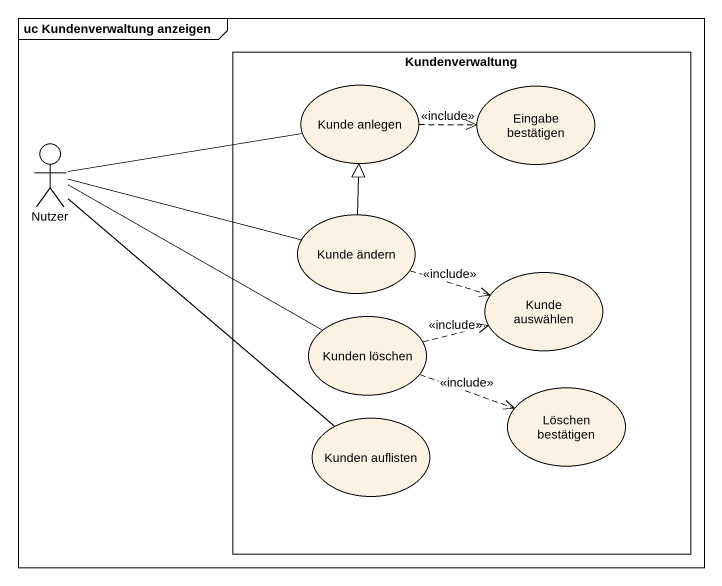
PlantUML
@startuml
mainframe uc Kundenverwaltung anzeigen
rectangle Kundenverwaltung {
  usecase "Kunde anlegen" as Kunde_anlegen
  usecase "Eingabe bestätigen" as Eingabe_bestätigen
  usecase "Kunde ändern" as Kunde_ändern
  usecase "Kunden löschen" as Kunden_löschen
  usecase "Kunde auswählen" as Kunde_auswählen
  usecase "Kunden auflisten" as Kunden_auflisten
  usecase "Löschen bestätigen" as Löschen_bestätigen
}
actor Nutzer
Kunde_anlegen .right.> Eingabe_bestätigen : <<include>>
Nutzer -right- Kunde_anlegen
Nutzer -right- Kunde_ändern
Nutzer -right- Kunden_löschen
Nutzer -- Kunden_auflisten
Kunde_ändern -up-|> Kunde_anlegen
Kunde_ändern .right.> Kunde_auswählen : <<include>>
Kunden_löschen .right.> Kunde_auswählen : <<include>>
Kunden_löschen .right.> Löschen_bestätigen : <<include>>
@enduml
